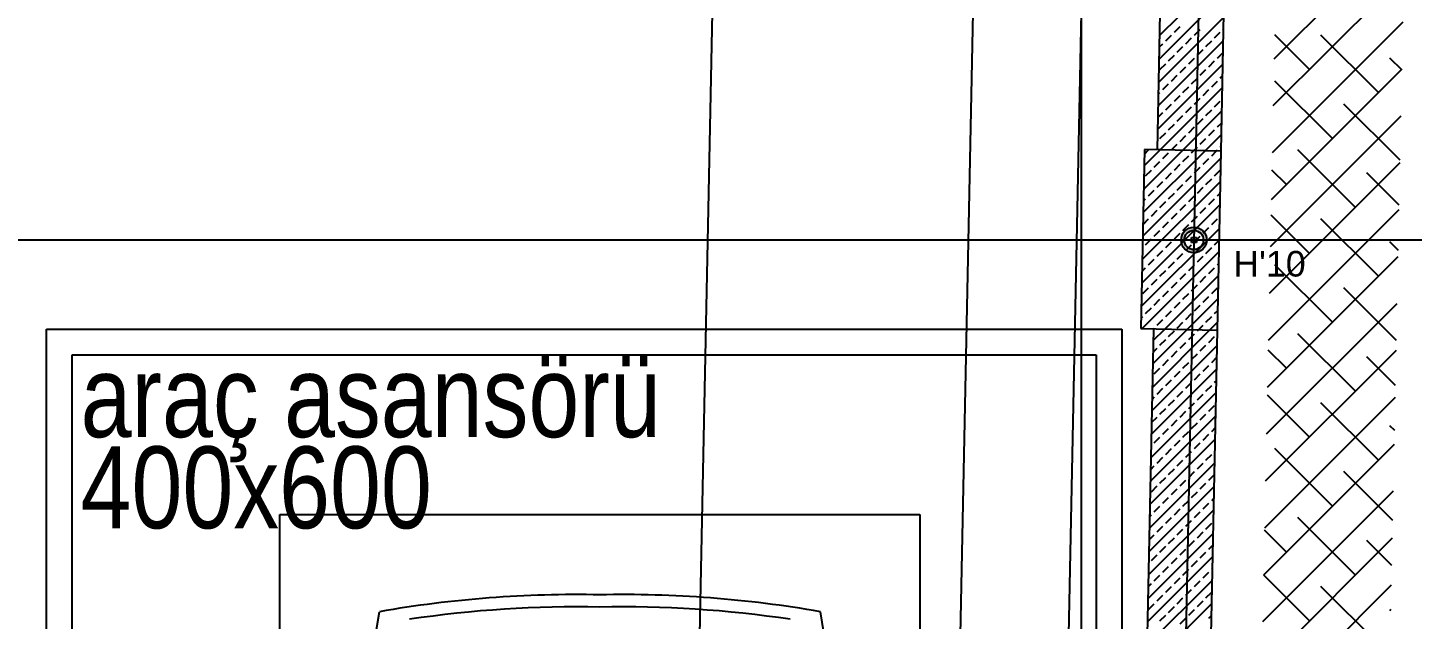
# Model space of a CAD drawing. Header units: millimetres. Extents: x 43168.9 to 43194.6, y -25545.1 to -25543.4.
# Drawn here: x 43171.0286 to 43171.1368, y -25544.6636 to -25544.6173 of the extents above; entities that cross this region are included whole.
import ezdxf

# ---------------------------------------------------------------- set-up
doc = ezdxf.new("R2010")
doc.units = ezdxf.units.MM
doc.header["$LTSCALE"] = 200
doc.linetypes.add('DASHDOT', pattern=[1, 0.5, -0.25, 0, -0.25])
doc.linetypes.add('DASHDOT2', pattern=[0.5, 0.25, -0.125, 0, -0.125])
for name, color, linetype in [('aks_sgh', 5, 'DASHDOT2'), ('kolon-b.a_sgh', 6, 'Continuous'), ('merdi_sgh', 3, 'Continuous'), ('olcuic_sgh', 183, 'Continuous'), ('sembol_sgh', 8, 'Continuous'), ('tarama-betonarme_sgh', 223, 'Continuous'), ('tarama-zemin_sgh', 197, 'Continuous'), ('yapi-yaklasma_sgh', 41, 'DASHDOT'), ('yazi-mahal_sgh', 12, 'Continuous')]:
    doc.layers.add(name, color=color, linetype=linetype)
doc.styles.add('1-200', font='arial.ttf', dxfattribs={"height": 60})
doc.styles.add('text2', font='arial.ttf')

msp = doc.modelspace()

# ---------------------------------------------------------------- hatches: boundary and pattern name
h = msp.add_hatch(color=256)
edge = h.paths.add_edge_path()
edge.add_arc((43171.11969771949, -25544.63391939969), 0.001, 0, 360)
edge = h.paths.add_edge_path(flags=16)
edge.add_arc((43171.11969771949, -25544.63391939969), 0.00075, 0, 360)

# ---------------------------------------------------------------- linework, layer by layer
at = {"color": 0, "linetype": 'ByBlock', "lineweight": -2}
for p, q in [((43171.1194977195, -25544.63411939969), (43171.1194977195, -25544.63371939969)), ((43171.1194977195, -25544.63371939969), (43171.11989771949, -25544.63371939969)), ((43171.11962700882, -25544.63384868901), (43171.11976843017, -25544.63399011037)), ((43171.11962700882, -25544.63399011037), (43171.11976843017, -25544.63384868901)), ((43171.11989771949, -25544.63371939969), (43171.11989771949, -25544.63411939969)), ((43171.11989771949, -25544.63411939969), (43171.1194977195, -25544.63411939969))]:
    msp.add_line(p, q, dxfattribs=at)
at = {"color": 0}
for p, q in [((43171.05528721934, -25544.6676161719), (43171.05606099041, -25544.6629735455)), ((43171.09128782793, -25544.6676161719), (43171.09051405686, -25544.6629735455))]:
    msp.add_line(p, q, dxfattribs=at)
at = {"color": 0, "linetype": 'Continuous', "lineweight": -2}
for radius in [0.001, 0.00075]:
    msp.add_circle((43171.11969771949, -25544.63391939969), radius, dxfattribs=at)
at = {"color": 0}
for centre, radius, start, end in [((43171.07149991702, -25544.75128728521), 0.08965309296207911, 88.8450762057925, 99.9161869801287), ((43171.07507513025, -25544.75128728521), 0.08965309296207911, 80.0838130198713, 91.1549237942075), ((43171.07149991702, -25544.75128728521), 0.08868921503438901, 88.8450762057925, 98.48846310337991), ((43171.07507513025, -25544.75128728521), 0.08868921503438901, 81.51153689662009, 91.1549237942075)]:
    msp.add_arc(centre, radius, start, end, dxfattribs=at)
at = {"layer": 'aks_sgh'}
for p, q in [((43171.11087904171, -25543.74091939969), (43171.11087904171, -25544.78991939969)), ((43171.13362054733, -25543.95248021049), (43171.11700293706, -25544.76581288985)), ((43171.17087959124, -25544.63391939969), (43170.19487849217, -25544.63391939969))]:
    msp.add_line(p, q, dxfattribs=at)
at = {"layer": 'kolon-b.a_sgh'}
for p, q in [((43171.11807116445, -25544.56585529411), (43171.11682979874, -25544.62686039352)), ((43171.12182875546, -25544.62696253035), (43171.12307012116, -25544.56595743093)), ((43171.11584153063, -25544.6268402016), (43171.11555554753, -25544.64083728035)), ((43171.12184027868, -25544.62696276579), (43171.11584153063, -25544.6268402016)), ((43171.12155429558, -25544.64095984454), (43171.12184027868, -25544.62696276579)), ((43171.11654497791, -25544.64085749603), (43171.11406195805, -25544.76288187019)), ((43171.11555554753, -25544.64083728035), (43171.12155429558, -25544.64095984454)), ((43171.11896358973, -25544.76776690297), (43171.12154393463, -25544.64095963285))]:
    msp.add_line(p, q, dxfattribs=at)
at = {"layer": 'merdi_sgh'}
for p, q in [((43171.03006195804, -25544.64088187019), (43171.11406195805, -25544.64088187019)), ((43171.03006195804, -25544.76288187019), (43171.03006195804, -25544.64088187019)), ((43171.11406195805, -25544.64088187019), (43171.11406195805, -25544.76288187019)), ((43171.03206195805, -25544.64288187019), (43171.11206195805, -25544.64288187019)), ((43171.03206195805, -25544.76088187019), (43171.03206195805, -25544.64288187019)), ((43171.11206195805, -25544.64288187019), (43171.11206195805, -25544.76088187019))]:
    msp.add_line(p, q, dxfattribs=at)
at = {"layer": 'olcuic_sgh'}
for p, q in [((43171.11590449738, -25543.95393292193), (43171.09944451843, -25544.76283447815)), ((43171.11659371341, -25544.33544400983), (43171.10788574792, -25544.76338421907))]:
    msp.add_line(p, q, dxfattribs=at)
at = {"layer": 'sembol_sgh'}
for p, q in [((43171.04828752364, -25544.75537539354), (43171.04828752364, -25544.65537539354)), ((43171.04828752364, -25544.65537539354), (43171.09828752364, -25544.65537539354)), ((43171.09828752364, -25544.65537539354), (43171.09828752364, -25544.75537539354))]:
    msp.add_line(p, q, dxfattribs=at)
at = {"layer": 'tarama-betonarme_sgh'}
for p, q in [((43171.11701140864, -25544.61793544092), (43171.1221163213, -25544.61283052826)), ((43171.11697410246, -25544.61976879832), (43171.12207901512, -25544.61466388566)), ((43171.11693679629, -25544.62160215572), (43171.12204170894, -25544.61649724306)), ((43171.11817114241, -25544.61767373315), (43171.11862015521, -25544.61722472035)), ((43171.11974268723, -25544.61789823955), (43171.12019170004, -25544.61744922675)), ((43171.12131423205, -25544.61812274596), (43171.12176324486, -25544.61767373315)), ((43171.12198775126, -25544.61744922675), (43171.12202305585, -25544.61741392216)), ((43171.11689949011, -25544.62343551312), (43171.12200440277, -25544.61833060046)), ((43171.11699275555, -25544.61885212002), (43171.1172731168, -25544.61857175877)), ((43171.1174976232, -25544.61834725236), (43171.117946636, -25544.61789823955)), ((43171.11839564881, -25544.61924527797), (43171.11884466161, -25544.61879626517)), ((43171.11906916802, -25544.61857175877), (43171.11951818083, -25544.61812274596)), ((43171.12064071284, -25544.61879626517), (43171.12108972565, -25544.61834725236)), ((43171.1177221296, -25544.61991879718), (43171.11817114241, -25544.61946978437)), ((43171.11929367443, -25544.62014330359), (43171.11974268723, -25544.61969429078)), ((43171.11996719363, -25544.61946978437), (43171.12041620644, -25544.61902077157)), ((43171.12086521924, -25544.62036780999), (43171.12131423205, -25544.61991879718)), ((43171.12153873845, -25544.61969429078), (43171.12198574967, -25544.61924727956)), ((43171.11686218394, -25544.62526887052), (43171.12196709659, -25544.62016395786)), ((43171.11704861039, -25544.62059231639), (43171.1174976232, -25544.62014330359)), ((43171.11862015521, -25544.62081682279), (43171.11906916802, -25544.62036780999)), ((43171.12019170004, -25544.6210413292), (43171.12064071284, -25544.62059231639)), ((43171.11706196855, -25544.62686513713), (43171.12192979042, -25544.62199731527)), ((43171.1172731168, -25544.62216386121), (43171.1177221296, -25544.62171484841)), ((43171.117946636, -25544.621490342), (43171.11839564881, -25544.6210413292)), ((43171.11884466161, -25544.62238836761), (43171.11929367443, -25544.62193935481)), ((43171.11951818083, -25544.62171484841), (43171.11996719363, -25544.6212658356)), ((43171.12108972565, -25544.62193935481), (43171.12153873845, -25544.621490342)), ((43171.12176324486, -25544.6212658356), (43171.12194844349, -25544.62108063696)), ((43171.11691814319, -25544.62251883482), (43171.11704861039, -25544.62238836761)), ((43171.11817114241, -25544.62306188682), (43171.11862015521, -25544.62261287402)), ((43171.11974268723, -25544.62328639323), (43171.12019170004, -25544.62283738042)), ((43171.12041620644, -25544.62261287402), (43171.12086521924, -25544.62216386121)), ((43171.12131423205, -25544.62351089963), (43171.12176324486, -25544.62306188682)), ((43171.11688083701, -25544.62435219222), (43171.1172731168, -25544.62395991243)), ((43171.1174976232, -25544.62373540603), (43171.117946636, -25544.62328639323)), ((43171.11839564881, -25544.62463343165), (43171.11884466161, -25544.62418441884)), ((43171.11882205828, -25544.62690109863), (43171.12189248424, -25544.62383067267)), ((43171.11906916802, -25544.62395991243), (43171.11951818083, -25544.62351089963)), ((43171.12064071284, -25544.62418441884), (43171.12108972565, -25544.62373540603)), ((43171.1177221296, -25544.62530695085), (43171.11817114241, -25544.62485793805)), ((43171.11929367443, -25544.62553145726), (43171.11974268723, -25544.62508244445)), ((43171.11996719363, -25544.62485793805), (43171.12041620644, -25544.62440892524)), ((43171.12086521924, -25544.62575596366), (43171.12131423205, -25544.62530695085)), ((43171.12153873845, -25544.62508244445), (43171.12187383114, -25544.62474735177)), ((43171.11704861039, -25544.62598047006), (43171.1174976232, -25544.62553145726)), ((43171.117946636, -25544.62687849567), (43171.11839564881, -25544.62642948287)), ((43171.11862015521, -25544.62620497647), (43171.11906916802, -25544.62575596366)), ((43171.12019170004, -25544.62642948287), (43171.12064071284, -25544.62598047006)), ((43171.120582148, -25544.62693706013), (43171.12185517806, -25544.62566403007)), ((43171.11570316995, -25544.63361208941), (43171.12182959501, -25544.62748566435)), ((43171.1157406316, -25544.63177857653), (43171.120582148, -25544.62693706013)), ((43171.11577809325, -25544.62994506365), (43171.11882205828, -25544.62690109863)), ((43171.11581555491, -25544.62811155078), (43171.11706196855, -25544.62686513713)), ((43171.11583428572, -25544.62719479474), (43171.11615058478, -25544.62687849567)), ((43171.1172731168, -25544.62755201488), (43171.1177221296, -25544.62710300208)), ((43171.11884466161, -25544.62777652129), (43171.11929367443, -25544.62732750848)), ((43171.11951818083, -25544.62710300208), (43171.11970210352, -25544.62691907939)), ((43171.11970210352, -25544.62691907939), (43171.11996719363, -25544.62665398927)), ((43171.12108972565, -25544.62732750848), (43171.12146219324, -25544.62695504088)), ((43171.12146219324, -25544.62695504088), (43171.12153873845, -25544.62687849567)), ((43171.12176324486, -25544.62665398927), (43171.12183652497, -25544.62658070917)), ((43171.11592607838, -25544.6288990533), (43171.11637509119, -25544.6284500405)), ((43171.11659959759, -25544.62822553409), (43171.11704861039, -25544.62777652129)), ((43171.11817114241, -25544.6284500405), (43171.11862015521, -25544.62800102769)), ((43171.11974268723, -25544.6286745469), (43171.12019170004, -25544.62822553409)), ((43171.12041620644, -25544.62800102769), (43171.12086521924, -25544.62755201488)), ((43171.12131423205, -25544.6288990533), (43171.12176324486, -25544.6284500405)), ((43171.1156657083, -25544.63544560229), (43171.12179213335, -25544.62931917722)), ((43171.11682410399, -25544.62979707892), (43171.1172731168, -25544.62934806611)), ((43171.1174976232, -25544.62912355971), (43171.117946636, -25544.6286745469)), ((43171.11839564881, -25544.63002158532), (43171.11884466161, -25544.62957257251)), ((43171.11906916802, -25544.62934806611), (43171.11951818083, -25544.6288990533)), ((43171.12064071284, -25544.62957257251), (43171.12108972565, -25544.62912355971)), ((43171.11575936242, -25544.63086182049), (43171.11592607838, -25544.63069510453)), ((43171.11615058478, -25544.63047059812), (43171.11659959759, -25544.63002158532)), ((43171.1177221296, -25544.63069510453), (43171.11817114241, -25544.63024609172)), ((43171.11929367443, -25544.63091961093), (43171.11974268723, -25544.63047059812)), ((43171.11996719363, -25544.63024609172), (43171.12041620644, -25544.62979707892)), ((43171.12086521924, -25544.63114411733), (43171.12131423205, -25544.63069510453)), ((43171.12153873845, -25544.63047059812), (43171.12177340252, -25544.63023593406)), ((43171.11562824664, -25544.63727911516), (43171.1217546717, -25544.6311526901)), ((43171.11637509119, -25544.63204214294), (43171.11682410399, -25544.63159313014)), ((43171.11704861039, -25544.63136862374), (43171.1174976232, -25544.63091961093)), ((43171.117946636, -25544.63226664935), (43171.11839564881, -25544.63181763654)), ((43171.11862015521, -25544.63159313014), (43171.11906916802, -25544.63114411733)), ((43171.12019170004, -25544.63181763654), (43171.12064071284, -25544.63136862374)), ((43171.11572190077, -25544.63269533337), (43171.11615058478, -25544.63226664935)), ((43171.1172731168, -25544.63294016856), (43171.1177221296, -25544.63249115575)), ((43171.11884466161, -25544.63316467496), (43171.11929367443, -25544.63271566216)), ((43171.11951818083, -25544.63249115575), (43171.11996719363, -25544.63204214294)), ((43171.12108972565, -25544.63271566216), (43171.12153873845, -25544.63226664935)), ((43171.11559078499, -25544.63911262804), (43171.12171721005, -25544.63298620298)), ((43171.11592607838, -25544.63428720698), (43171.11637509119, -25544.63383819417)), ((43171.11659959759, -25544.63361368777), (43171.11704861039, -25544.63316467496)), ((43171.11817114241, -25544.63383819417), (43171.11862015521, -25544.63338918136)), ((43171.11974268723, -25544.63406270057), (43171.12019170004, -25544.63361368777)), ((43171.12041620644, -25544.63338918136), (43171.12086521924, -25544.63294016856)), ((43171.12131423205, -25544.63428720698), (43171.12169847921, -25544.63390295981)), ((43171.11566004877, -25544.64083941548), (43171.12167974839, -25544.63481971585)), ((43171.11568443912, -25544.63452884624), (43171.11570157197, -25544.63451171338)), ((43171.11682410399, -25544.63518523259), (43171.1172731168, -25544.63473621978)), ((43171.1174976232, -25544.63451171338), (43171.117946636, -25544.63406270057)), ((43171.11839564881, -25544.63540973899), (43171.11884466161, -25544.63496072618)), ((43171.11906916802, -25544.63473621978), (43171.11951818083, -25544.63428720698)), ((43171.12064071284, -25544.63496072618), (43171.12108972565, -25544.63451171338)), ((43171.11564697746, -25544.63636235912), (43171.11592607838, -25544.6360832582)), ((43171.11615058478, -25544.6358587518), (43171.11659959759, -25544.63540973899)), ((43171.1177221296, -25544.6360832582), (43171.11817114241, -25544.63563424539)), ((43171.11929367443, -25544.6363077646), (43171.11974268723, -25544.6358587518)), ((43171.11996719363, -25544.63563424539), (43171.12041620644, -25544.63518523259)), ((43171.12086521924, -25544.636532271), (43171.12131423205, -25544.6360832582)), ((43171.12153873845, -25544.6358587518), (43171.12166101756, -25544.63573647269)), ((43171.11637509119, -25544.63743029662), (43171.11682410399, -25544.63698128381)), ((43171.11704861039, -25544.63675677741), (43171.1174976232, -25544.6363077646)), ((43171.11742013849, -25544.64087537698), (43171.12164228674, -25544.63665322873)), ((43171.117946636, -25544.63765480302), (43171.11839564881, -25544.63720579022)), ((43171.11862015521, -25544.63698128381), (43171.11906916802, -25544.636532271)), ((43171.12019170004, -25544.63720579022), (43171.12064071284, -25544.63675677741)), ((43171.11570157197, -25544.63810381583), (43171.11615058478, -25544.63765480302)), ((43171.1172731168, -25544.63832832223), (43171.1177221296, -25544.63787930942)), ((43171.11884466161, -25544.63855282863), (43171.11929367443, -25544.63810381583)), ((43171.11951818083, -25544.63787930942), (43171.11996719363, -25544.63743029662)), ((43171.12041620644, -25544.63877733504), (43171.12086521924, -25544.63832832223)), ((43171.12108972565, -25544.63810381583), (43171.12153873845, -25544.63765480302)), ((43171.11592607838, -25544.63967536065), (43171.11637509119, -25544.63922634784)), ((43171.11659959759, -25544.63900184144), (43171.11704861039, -25544.63855282863)), ((43171.11817114241, -25544.63922634784), (43171.11862015521, -25544.63877733504)), ((43171.11918022822, -25544.64091133848), (43171.12160482509, -25544.63848674161)), ((43171.11974268723, -25544.63945085424), (43171.12019170004, -25544.63900184144)), ((43171.12131423205, -25544.63967536065), (43171.12158609425, -25544.63940349844)), ((43171.11557205416, -25544.64002938487), (43171.11570157197, -25544.63989986705)), ((43171.11682410399, -25544.64057338626), (43171.1172731168, -25544.64012437345)), ((43171.1174976232, -25544.63989986705), (43171.117946636, -25544.63945085424)), ((43171.11839564881, -25544.64079789266), (43171.11884466161, -25544.64034887986)), ((43171.11906916802, -25544.64012437345), (43171.11951818083, -25544.63967536065)), ((43171.12064071284, -25544.64034887986), (43171.12108972565, -25544.63989986705)), ((43171.12094031795, -25544.64094729998), (43171.12156736344, -25544.64032025449)), ((43171.11645181599, -25544.64543580193), (43171.12094031795, -25544.64094729998)), ((43171.11648912217, -25544.64360244453), (43171.11918022822, -25544.64091133848)), ((43171.11652642835, -25544.64176908713), (43171.11742013849, -25544.64087537698)), ((43171.11654009401, -25544.64085739624), (43171.11659959759, -25544.64079789266)), ((43171.1177221296, -25544.64147141187), (43171.11817114241, -25544.64102239906)), ((43171.11929367443, -25544.64169591828), (43171.11974268723, -25544.64124690547)), ((43171.11996719363, -25544.64102239906), (43171.12006027346, -25544.64092931924)), ((43171.12006027346, -25544.64092931924), (43171.12041620644, -25544.64057338626)), ((43171.12086521924, -25544.64192042468), (43171.12131423205, -25544.64147141187)), ((43171.11641450982, -25544.64726915933), (43171.12151942247, -25544.64216424667)), ((43171.11650777525, -25544.64268576622), (43171.11682410399, -25544.64236943748)), ((43171.11704861039, -25544.64214493108), (43171.1174976232, -25544.64169591828)), ((43171.117946636, -25544.64304295669), (43171.11839564881, -25544.64259394389)), ((43171.11862015521, -25544.64236943748), (43171.11906916802, -25544.64192042468)), ((43171.12019170004, -25544.64259394389), (43171.12064071284, -25544.64214493108)), ((43171.1172731168, -25544.6437164759), (43171.1177221296, -25544.6432674631)), ((43171.11884466161, -25544.64394098231), (43171.11929367443, -25544.6434919695)), ((43171.11951818083, -25544.6432674631), (43171.11996719363, -25544.64281845029)), ((43171.12041620644, -25544.64416548871), (43171.12086521924, -25544.6437164759)), ((43171.12108972565, -25544.6434919695), (43171.12150076938, -25544.64308092577)), ((43171.11637720364, -25544.64910251673), (43171.12148211629, -25544.64399760407)), ((43171.11659959759, -25544.64438999511), (43171.11704861039, -25544.64394098231)), ((43171.11817114241, -25544.64461450151), (43171.11862015521, -25544.64416548871)), ((43171.11974268723, -25544.64483900792), (43171.12019170004, -25544.64438999511)), ((43171.11633989747, -25544.65093587413), (43171.12144481012, -25544.64583096148)), ((43171.11682410399, -25544.64596153993), (43171.1172731168, -25544.64551252713)), ((43171.1174976232, -25544.64528802073), (43171.117946636, -25544.64483900792)), ((43171.11839564881, -25544.64618604634), (43171.11884466161, -25544.64573703353)), ((43171.11906916802, -25544.64551252713), (43171.11951818083, -25544.64506351432)), ((43171.12064071284, -25544.64573703353), (43171.12108972565, -25544.64528802073)), ((43171.12131423205, -25544.64506351432), (43171.1214634632, -25544.64491428317)), ((43171.1164331629, -25544.64635248102), (43171.11659959759, -25544.64618604634)), ((43171.1177221296, -25544.64685956555), (43171.11817114241, -25544.64641055274)), ((43171.11929367443, -25544.64708407195), (43171.11974268723, -25544.64663505914)), ((43171.11996719363, -25544.64641055274), (43171.12041620644, -25544.64596153993)), ((43171.12086521924, -25544.64730857835), (43171.12131423205, -25544.64685956555)), ((43171.11630259129, -25544.65276923153), (43171.12140750395, -25544.64766431888)), ((43171.11639585672, -25544.64818583842), (43171.11682410399, -25544.64775759116)), ((43171.11704861039, -25544.64753308475), (43171.1174976232, -25544.64708407195)), ((43171.117946636, -25544.64843111037), (43171.11839564881, -25544.64798209756)), ((43171.11862015521, -25544.64775759116), (43171.11906916802, -25544.64730857835)), ((43171.12019170004, -25544.64798209756), (43171.12064071284, -25544.64753308475)), ((43171.1172731168, -25544.64910462957), (43171.1177221296, -25544.64865561677)), ((43171.11884466161, -25544.64932913598), (43171.11929367443, -25544.64888012317)), ((43171.11951818083, -25544.64865561677), (43171.11996719363, -25544.64820660396)), ((43171.12041620644, -25544.64955364238), (43171.12086521924, -25544.64910462957)), ((43171.12108972565, -25544.64888012317), (43171.12138885085, -25544.64858099797)), ((43171.11626528511, -25544.65460258893), (43171.12137019777, -25544.64949767628)), ((43171.11635855054, -25544.65001919583), (43171.11637509119, -25544.65000265519)), ((43171.11659959759, -25544.64977814879), (43171.11704861039, -25544.64932913598)), ((43171.1174976232, -25544.65067617439), (43171.117946636, -25544.65022716159)), ((43171.11817114241, -25544.65000265519), (43171.11862015521, -25544.64955364238)), ((43171.11974268723, -25544.65022716159), (43171.12019170004, -25544.64977814879)), ((43171.11682410399, -25544.65134969361), (43171.1172731168, -25544.6509006808)), ((43171.11839564881, -25544.65157420001), (43171.11884466161, -25544.6511251872)), ((43171.11906916802, -25544.6509006808), (43171.11951818083, -25544.65045166799)), ((43171.12064071284, -25544.6511251872), (43171.12108972565, -25544.65067617439)), ((43171.12131423205, -25544.65045166799), (43171.12135154467, -25544.65041435537)), ((43171.11622797894, -25544.65643594633), (43171.12133289159, -25544.65133103368)), ((43171.11632124436, -25544.65185255323), (43171.11659959759, -25544.65157420001)), ((43171.1177221296, -25544.65224771922), (43171.11817114241, -25544.65179870641)), ((43171.11929367443, -25544.65247222562), (43171.11974268723, -25544.65202321281)), ((43171.11996719363, -25544.65179870641), (43171.12041620644, -25544.65134969361)), ((43171.12086521924, -25544.65269673202), (43171.12131423205, -25544.65224771922)), ((43171.11619067276, -25544.65826930373), (43171.12129558541, -25544.65316439108)), ((43171.11637509119, -25544.65359475763), (43171.11682410399, -25544.65314574483)), ((43171.11704861039, -25544.65292123843), (43171.1174976232, -25544.65247222562)), ((43171.117946636, -25544.65381926404), (43171.11839564881, -25544.65337025123)), ((43171.11862015521, -25544.65314574483), (43171.11906916802, -25544.65269673202)), ((43171.12019170004, -25544.65337025123), (43171.12064071284, -25544.65292123843)), ((43171.1172731168, -25544.65449278325), (43171.1177221296, -25544.65404377044)), ((43171.11884466161, -25544.65471728965), (43171.11929367443, -25544.65426827684)), ((43171.11951818083, -25544.65404377044), (43171.11996719363, -25544.65359475763)), ((43171.12041620644, -25544.65494179605), (43171.12086521924, -25544.65449278325)), ((43171.12108972565, -25544.65426827684), (43171.12127693232, -25544.65408107017)), ((43171.11615336658, -25544.66010266114), (43171.12125827924, -25544.65499774848)), ((43171.11624663202, -25544.65551926803), (43171.11637509119, -25544.65539080886)), ((43171.11659959759, -25544.65516630246), (43171.11704861039, -25544.65471728965)), ((43171.1174976232, -25544.65606432807), (43171.117946636, -25544.65561531526)), ((43171.11817114241, -25544.65539080886), (43171.11862015521, -25544.65494179605)), ((43171.11974268723, -25544.65561531526), (43171.12019170004, -25544.65516630246)), ((43171.11682410399, -25544.65673784728), (43171.1172731168, -25544.65628883447)), ((43171.11839564881, -25544.65696235368), (43171.11884466161, -25544.65651334087)), ((43171.11906916802, -25544.65628883447), (43171.11951818083, -25544.65583982167)), ((43171.12064071284, -25544.65651334087), (43171.12108972565, -25544.65606432807)), ((43171.1161160604, -25544.66193601854), (43171.12122097306, -25544.65683110588)), ((43171.11620932584, -25544.65735262543), (43171.11659959759, -25544.65696235368)), ((43171.1177221296, -25544.65763587289), (43171.11817114241, -25544.65718686008)), ((43171.11929367443, -25544.65786037929), (43171.11974268723, -25544.65741136649)), ((43171.11996719363, -25544.65718686008), (43171.12041620644, -25544.65673784728)), ((43171.12086521924, -25544.6580848857), (43171.12120231996, -25544.65774778498)), ((43171.11607875423, -25544.66376937594), (43171.12118366688, -25544.65866446328)), ((43171.11637509119, -25544.65898291131), (43171.11682410399, -25544.6585338985)), ((43171.11704861039, -25544.6583093921), (43171.1174976232, -25544.65786037929)), ((43171.117946636, -25544.65920741771), (43171.11839564881, -25544.6587584049)), ((43171.11862015521, -25544.6585338985), (43171.11906916802, -25544.6580848857)), ((43171.12019170004, -25544.6587584049), (43171.12064071284, -25544.6583093921)), ((43171.1172731168, -25544.65988093692), (43171.1177221296, -25544.65943192412)), ((43171.11884466161, -25544.66010544332), (43171.11929367443, -25544.65965643052)), ((43171.11951818083, -25544.65943192412), (43171.11996719363, -25544.65898291131)), ((43171.12041620644, -25544.66032994973), (43171.12086521924, -25544.65988093692)), ((43171.12108972565, -25544.65965643052), (43171.12116501378, -25544.65958114238)), ((43171.11604144805, -25544.66560273334), (43171.12114636071, -25544.66049782068)), ((43171.11613471348, -25544.66101934023), (43171.11637509119, -25544.66077896253)), ((43171.11659959759, -25544.66055445613), (43171.11704861039, -25544.66010544332)), ((43171.1174976232, -25544.66145248174), (43171.117946636, -25544.66100346894)), ((43171.11817114241, -25544.66077896253), (43171.11862015521, -25544.66032994973)), ((43171.11974268723, -25544.66100346894), (43171.12019170004, -25544.66055445613)), ((43171.11682410399, -25544.66212600095), (43171.1172731168, -25544.66167698814)), ((43171.11839564881, -25544.66235050735), (43171.11884466161, -25544.66190149455)), ((43171.11906916802, -25544.66167698814), (43171.11951818083, -25544.66122797534)), ((43171.11996719363, -25544.66257501376), (43171.12041620644, -25544.66212600095)), ((43171.12064071284, -25544.66190149455), (43171.12108972565, -25544.66145248174)), ((43171.11600414188, -25544.66743609074), (43171.12110905453, -25544.66233117808)), ((43171.11615058478, -25544.66279952016), (43171.11659959759, -25544.66235050735)), ((43171.1177221296, -25544.66302402656), (43171.11817114241, -25544.66257501376)), ((43171.11929367443, -25544.66324853296), (43171.11974268723, -25544.66279952016)), ((43171.11704861039, -25544.66369754577), (43171.1174976232, -25544.66324853296)), ((43171.11862015521, -25544.66392205218), (43171.11906916802, -25544.66347303937)), ((43171.12086521924, -25544.66347303937), (43171.12109040144, -25544.66324785718))]:
    msp.add_line(p, q, dxfattribs=at)
at = {"layer": 'tarama-zemin_sgh'}
for p, q in [((43171.12597641436, -25544.61974674254), (43171.13618623967, -25544.60953691723)), ((43171.12590180201, -25544.62341345735), (43171.13611162732, -25544.61320363203)), ((43171.12582718966, -25544.62708017215), (43171.13603701496, -25544.61687034684)), ((43171.12872294297, -25544.62059231639), (43171.12601432463, -25544.61788369805)), ((43171.13411109664, -25544.62238836761), (43171.12962096858, -25544.61789823955)), ((43171.13596019875, -25544.62064536728), (43171.13500912225, -25544.61969429078)), ((43171.1257525773, -25544.63074688695), (43171.13596240262, -25544.62053706164)), ((43171.13051899418, -25544.62598047006), (43171.12602886613, -25544.621490342)), ((43171.12567796495, -25544.63441360175), (43171.13588779026, -25544.62420377644)), ((43171.13581692595, -25544.62768629937), (43171.1314170198, -25544.62328639323)), ((43171.13231504541, -25544.63136862374), (43171.12782491735, -25544.62687849567)), ((43171.1256033526, -25544.63808031655), (43171.13581317791, -25544.62787049124)), ((43171.12692689174, -25544.62957257251), (43171.12579941542, -25544.62844509619)), ((43171.13574528955, -25544.63120676542), (43171.13321307102, -25544.6286745469)), ((43171.12552874025, -25544.64174703135), (43171.13573856556, -25544.63153720604)), ((43171.12872294297, -25544.63496072618), (43171.12572777902, -25544.63196556224)), ((43171.13411109664, -25544.63675677741), (43171.12962096858, -25544.63226664935)), ((43171.13567365315, -25544.63472723147), (43171.13500912225, -25544.63406270057)), ((43171.12545412789, -25544.64541374615), (43171.1356639532, -25544.63520392084)), ((43171.13051899418, -25544.64034887986), (43171.12602886613, -25544.6358587518)), ((43171.13553038034, -25544.64176816356), (43171.1314170198, -25544.63765480302)), ((43171.12537951554, -25544.64908046095), (43171.13558934085, -25544.63887063564)), ((43171.13231504541, -25544.64573703353), (43171.12782491735, -25544.64124690547)), ((43171.12530490319, -25544.65274717575), (43171.1355147285, -25544.64253735045)), ((43171.12692689174, -25544.64394098231), (43171.12551286982, -25544.64252696038)), ((43171.13545874393, -25544.64528862961), (43171.13321307102, -25544.64304295669)), ((43171.12523029083, -25544.65641389056), (43171.13544011614, -25544.64620406525)), ((43171.12872294297, -25544.64932913598), (43171.12544123341, -25544.64604742643)), ((43171.13411109664, -25544.6511251872), (43171.12962096858, -25544.64663505914)), ((43171.13538710753, -25544.64880909565), (43171.13500912225, -25544.64843111037)), ((43171.12515567848, -25544.66008060536), (43171.13536550379, -25544.64987078005)), ((43171.13051899418, -25544.65471728965), (43171.12602886613, -25544.65022716159)), ((43171.13524383473, -25544.65585002775), (43171.1314170198, -25544.65202321281)), ((43171.12508106613, -25544.66374732016), (43171.13529089143, -25544.65353749485)), ((43171.13231504541, -25544.66010544332), (43171.12782491735, -25544.65561531526)), ((43171.12692689174, -25544.6583093921), (43171.12522632421, -25544.65660882457)), ((43171.12500645377, -25544.66741403496), (43171.13521627909, -25544.65720420965)), ((43171.13517219833, -25544.65937049379), (43171.13321307102, -25544.65741136649)), ((43171.12493184142, -25544.67108074976), (43171.13514166673, -25544.66087092445)), ((43171.12872294297, -25544.66369754577), (43171.1251546878, -25544.66012929061)), ((43171.13411109664, -25544.665493597), (43171.12962096858, -25544.66100346894)), ((43171.13510056193, -25544.66289095984), (43171.13500912225, -25544.66279952016))]:
    msp.add_line(p, q, dxfattribs=at)
at = {"layer": 'yapi-yaklasma_sgh'}
msp.add_line((43171.08857020649, -25544.29733415162), (43171.07894020233, -25544.76866528517), dxfattribs=at)

# ---------------------------------------------------------------- texts
at = {"layer": 'aks_sgh', "style": '1-200'}
msp.add_text("H'10", height=0.002, rotation=359.9999947889793, dxfattribs=at).set_placement((43171.12277270839, -25544.63677326679))
at = {"layer": 'yazi-mahal_sgh', "style": 'text2', "width": 0.8}
for s, p in [('araç asansörü', (43171.03272107083, -25544.64932936159)), ('400x600', (43171.03272107083, -25544.65645564222))]:
    msp.add_text(s, height=0.0064, dxfattribs=at).set_placement(p)

doc.saveas('drawing.dxf')
